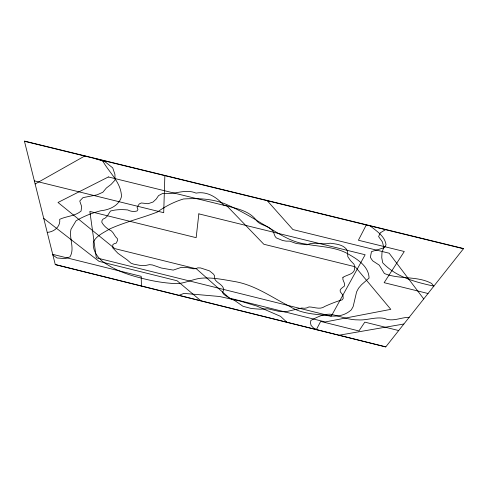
<?xml version="1.0" encoding="UTF-8"?>
<svg xmlns="http://www.w3.org/2000/svg" width="488" height="488" viewBox="0 0 488 488"><rect width="100%" height="100%" fill="white"/><g stroke="black" fill="none" stroke-linecap="round" stroke-linejoin="round"><path stroke-width="0.73" d="M164.865 175.436L163.706 212.695L34.349 180.847M366.378 224.761L358.405 240.242L404.29 251.503L384.135 282.68L428.025 293.508M316.389 329.553L320.671 321.427L358.936 330.949L364.804 322.135L398.696 330.553M385.55 229.671L380.292 232.837L378.609 236.582L382.415 241.92L383.794 247.422L381.982 252.497L381.762 257.676L382.708 262.764C396.061 277.062 415.416 282.125 433.869 286.12M35.136 183.988L84.967 155.879M178.803 295.405L183.946 293.386L219.399 296.472L240.181 301.084L256.816 306.055L280.521 316.346L287.011 322.361M339.087 335.207L403.875 324.014M47.232 232.386C53.93 232.007 60.774 226.603 59.688 219.332C66.649 216.056 74.926 216.245 81.063 211.084L81.655 206.54L79.745 201.032L82.972 197.64L97.02 194.858L102.852 192.248L106.335 188.039L111.112 184.385L115.046 180.102L114.924 174.308L112.71 167.866L105.036 161.748L95.215 158.606M409.188 317.304C400.843 317.304 392.675 322.171 384.459 318.45C375.4 316.535 366.769 320.628 357.722 319.872C348.09 319.939 339.337 315.797 329.992 314.168C323.001 314.101 316.822 317.212 310.844 320.457L310.49 322.867L311.051 325.368L313.436 327.93L317.188 329.876M24.455 141.282L463.454 248.746M52.716 254.333L141.191 276.342L141.422 285.968M55.26 264.502L385.801 346.846M52.911 255.12L57.023 257.975L65.044 258.603L69.998 256.841C75.024 248.361 68.893 238.498 70.98 229.293L76.018 220.851C83.655 216.245 92.061 213.036 100.674 210.779C109.361 209.889 118.981 205.808 121.488 196.64C121.201 182.024 108.848 172.502 102.456 160.375M43.731 218.38L99.058 261.367L177.089 280.765L200.879 300.779M370.221 225.92C376.51 231.105 384.764 235.972 386.051 244.738L384.507 247.599L371.466 251.637L370.355 257.365L372.618 260.793L379.219 265.112L384.391 273.524C399.507 279.722 416.917 275.525 431.673 283.461L433.728 286.297M267.021 200.44L292.934 229.58L389.162 253.217L423.73 298.93M93.458 241.706C91.927 251.497 99.302 260.177 107.366 264.63C117.266 270.907 128.387 274.811 139.684 277.69C150.67 280.716 161.924 282.759 173.301 283.485C182.573 284.553 190.832 279.722 199.744 278.367C211.377 277.013 222.973 279.557 234.392 281.497C254.876 284.858 271.901 297.424 290.061 306.604C300.151 312.96 312.1 314.058 323.684 315.132C334.012 316.743 343.021 317.206 351.287 309.868L353.147 306.574L356.612 291.854L358.534 288.213L361.486 284.754L369.062 278.081C368.757 265.6 356.203 258.488 346.523 253.065C333.804 246.562 318.975 246.751 305.183 243.963C288.988 241.737 275.671 231.306 261.806 223.51C250.002 216.202 237.9 209.321 225.114 203.886C211.981 198.64 197.451 198.122 183.488 198.976C174.155 201.8 165.286 206.339 157.386 212.03C141.721 218.124 125.184 221.955 109.831 228.896C103.981 232.483 96.886 235.411 93.458 241.706M342.948 277.324C341.966 280.539 345.663 282.912 344.382 286.078L341.124 288.646L340.154 290.122L340.288 291.793L342.899 295.106L343.229 298.357L342.314 299.791C336.354 301.499 330.547 303.871 324.807 306.421C320.073 310.081 314.168 306.934 308.953 306.928L307.062 307.824L304.579 308.27L301.688 308.038L285.376 311.838L279.661 311.533L267.869 308.8L259.964 309.203L251.351 308.514L242.975 306.275L234.887 300.645L229.799 298.272L225.419 295.533L223.571 294.087L222.528 292.519L223.73 289.902C223.547 283.443 212.896 282.479 214.549 275.763L213.5 274.128L209.547 270.895L200.599 267.949L197.811 267.845L195.853 268.668L193.108 268.778L186.995 267.479L181.408 267.332L173.258 270.102L161.26 268.01L152.433 264.966L149.511 264.642L145.088 265.57L139.568 265.313L133.663 264.154L130.924 263.148L127.1 259.811L117.937 253.302L112.868 248.008L112.74 244.769L114.088 243.738L116.229 243.134L117.578 240.364L117.388 238.669C114.052 236.033 113.545 231.068 109.123 229.702C106.134 227.859 103.401 225.334 101.778 222.192L102.035 220.527L103.059 219.1C107.037 217.977 108.33 213.927 110.52 211.011C116.022 209.45 122.098 209.376 127.789 209.956C130.625 211.524 133.938 211.829 137.049 210.975L137.945 209.425L137.085 207.296L139.208 203.99L141.361 202.971L148.059 203.728L152.994 202.05L156.221 199.067L158.551 195.603L162.98 193.285C174.064 195.218 185.001 188.35 196.084 193.12C206.888 191.089 216.611 196.993 223.4 204.893C235.698 208.73 249.228 209.931 257.139 221.363C261.153 225.444 267.54 225.493 271.517 229.665C274.415 231.635 273.774 235.594 276.22 237.845L282.631 240.511L286.188 241.139L289.671 241.139L296.344 243.506L307.043 244.799C314.321 241.279 322.434 245.153 330.089 243.201C336.275 244.049 344.04 244.555 347.407 250.679L347.828 256.682L350.475 260.58L354.05 264.289C356.935 274.268 349.03 273.75 342.948 277.324M198.842 213.86L196.152 237.674L89.841 211.438L96.307 257.81L331.267 316.194L365.152 254.754L198.842 213.86M463.6 248.557L385.721 346.95L55.29 264.636L24.4 141.05L463.6 248.557M108.373 176.961L58.005 202.471L114.79 248.606L196.444 268.851L229.433 298.107L325.252 321.94L390.796 309.349L355.191 266.771L263.825 244.25L227.091 206.089L108.373 176.961"/></g></svg>
